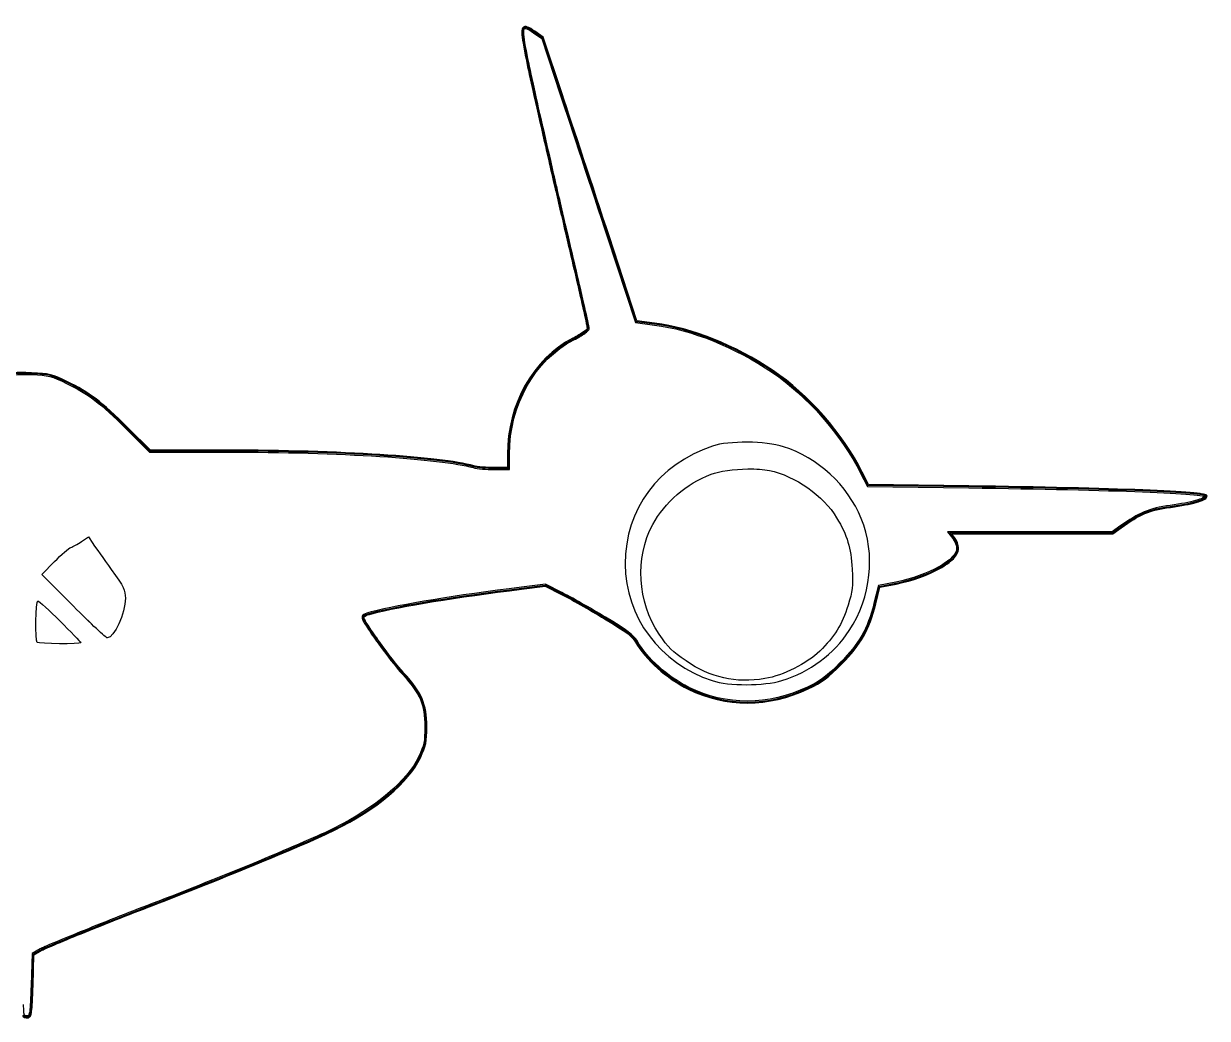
# Model space of a CAD drawing. Extents: x 157 to 442, y 362 to 482.
# Drawn here: x 299.5 to 441.7, y 362.3 to 481.7 of the extents above; entities that cross this region are included whole.
import ezdxf

# ---------------------------------------------------------------- set-up
doc = ezdxf.new("R2010")
doc.units = 0
for name, color, linetype in [('Cu', 7, 'CONTINUOUS'), ('Edge.Cuts', 7, 'CONTINUOUS'), ('Mask', 7, 'CONTINUOUS')]:
    doc.layers.add(name, color=color, linetype=linetype)

msp = doc.modelspace()

# ---------------------------------------------------------------- linework, layer by layer
at = {"layer": 'Cu', "color": 7}
for points in [[(360.737546, 480.602758), (361.701282, 479.926937), (363.935645, 473.201433)], [(364.047348, 473.238418), (361.798818, 480.001603), (360.805653, 480.69887)], [(364.158009, 473.274001), (361.897782, 480.075356), (360.871974, 480.794289)], [(369.568105, 456.160959), (372.976545, 445.814952), (375.240215, 445.528769)], [(375.254868, 445.643698), (373.063465, 445.922015), (369.679675, 456.197893)], [(375.269486, 445.759942), (373.150634, 446.028895), (369.790468, 456.235248)], [(367.16983, 445.127249), (367.16983, 445.125484)], [(311.874586, 432.991536), (314.61582, 430.274444), (323.868774, 430.272678)], [(323.868153, 430.390341), (314.664536, 430.391841), (311.957508, 433.073968)], [(323.868686, 430.505617), (314.712274, 430.509148), (312.040006, 433.157283)], [(357.711903, 430.019668), (357.711903, 428.288226), (356.018545, 428.291226)], [(357.594475, 430.019393), (357.594475, 428.40569), (356.018693, 428.407456)], [(356.018782, 428.174517), (357.829038, 428.170986), (357.829038, 430.019164)], [(400.002694, 427.757295), (400.819891, 426.136698), (412.989933, 425.978083)], [(412.992175, 426.095353), (400.891098, 426.253558), (400.107408, 427.810686)], [(412.993341, 426.210987), (400.964665, 426.369601), (400.211262, 427.86262)], [(431.156209, 421.362835), (430.239019, 420.69908), (420.486044, 420.69908), (410.453815, 420.69908), (411.086542, 419.893949)], [(411.178698, 419.966451), (410.693838, 420.581683), (420.484848, 420.581683), (430.275865, 420.581683), (431.223618, 421.268698)], [(411.269422, 420.038891), (410.934954, 420.464728), (420.486176, 420.464728), (430.314958, 420.464728), (431.292491, 421.173316)], [(306.430668, 419.534301), (307.267091, 420.101188)], [(307.267091, 420.101188), (307.791506, 419.310178)], [(305.455083, 411.764766), (301.665528, 415.560178), (303.183108, 417.121701)], [(364.123531, 413.427063), (362.159842, 414.406317), (359.268617, 414.051167)], [(359.283678, 413.935663), (362.138658, 414.287226), (364.070785, 413.321893)], [(359.298055, 413.820223), (362.118592, 414.166758), (364.018488, 413.21681)], [(404.235182, 414.664916), (402.145636, 414.245972), (401.607738, 412.101257)], [(401.72167, 412.072408), (402.24169, 414.145161), (404.258778, 414.550918)], [(401.833721, 412.044489), (402.33714, 414.046109), (404.281869, 414.437468)], [(301.485503, 370.632789), (300.494173, 370.074201), (300.37521, 366.281295)], [(300.492176, 366.276973), (300.609363, 370.003536), (301.542468, 370.530876)], [(300.60972, 366.27448), (300.723511, 369.934626), (301.60105, 370.42943)]]:
    msp.add_lwpolyline(points, dxfattribs=at)
msp.add_lwpolyline([(301.198248, 412.407846)], close=True, dxfattribs=at)
for points in [[(360.805653, 480.69887), (359.379003, 481.699408), (359.178873, 481.39058), (359.658678, 478.924948)], [(359.418607, 481.175329), (359.304843, 480.999299), (359.291435, 480.74438), (359.318614, 480.375372)], [(359.668591, 481.342559), (359.566903, 481.325081), (359.47548, 481.26338), (359.418607, 481.175329)], [(359.551367, 480.390625), (359.525503, 480.741591), (359.560812, 480.963337), (359.615187, 481.047486)], [(359.615187, 481.047486), (359.642374, 481.089591), (359.664177, 481.103715), (359.708287, 481.111306)], [(359.994435, 481.30116), (359.877449, 481.341588), (359.770279, 481.360036), (359.668591, 481.342559)], [(359.708287, 481.111306), (359.752422, 481.11925), (359.823807, 481.113071), (359.918619, 481.080323)], [(359.918619, 481.080323), (360.108243, 481.014737), (360.384232, 480.850544), (360.737546, 480.602758)], [(360.871974, 480.794289), (360.51196, 481.046771), (360.228407, 481.220197), (359.994435, 481.30116)], [(359.318614, 480.375372), (359.345801, 480.006363), (359.424133, 479.521384), (359.544464, 478.903035)], [(359.773766, 478.947594), (359.654194, 479.562077), (359.577213, 480.03965), (359.551367, 480.390625)], [(359.544464, 478.903035), (360.059985, 476.253894), (360.476387, 474.320853), (361.447802, 470.069025)], [(359.658678, 478.924948), (360.173988, 476.276923), (360.590193, 474.346273), (361.56151, 470.094868)], [(361.675392, 470.120478), (360.704171, 474.371459), (360.288855, 476.300695), (359.773766, 478.947594)], [(363.935645, 473.201433), (365.171795, 469.481819), (367.706669, 461.812785), (369.568105, 456.160959)], [(369.679675, 456.197893), (367.818205, 461.849825), (365.28358, 469.518568), (364.047348, 473.238418)], [(369.790468, 456.235248), (367.928962, 461.887286), (365.394318, 469.553901), (364.158009, 473.274001)], [(361.447802, 470.069025), (361.902716, 468.078025), (362.442892, 465.713214), (362.647743, 464.814128)], [(361.56151, 470.094868), (362.016423, 468.10385), (362.556348, 465.73817), (362.761218, 464.839003)], [(362.875323, 464.86559), (362.670437, 465.764835), (362.130306, 468.129443), (361.675392, 470.120478)], [(362.647743, 464.814128), (362.852691, 463.914521), (363.157579, 462.600782), (363.325294, 461.893597)], [(362.761218, 464.839003), (362.966073, 463.939858), (363.27043, 462.626068), (363.437973, 461.919575)], [(363.552875, 461.946781), (363.385495, 462.652579), (363.080077, 463.966849), (362.875323, 464.86559)], [(363.325294, 461.893597), (363.49271, 461.187684), (363.785982, 459.926554), (363.976983, 459.092021)], [(363.437973, 461.919575), (363.60553, 461.213083), (363.900198, 459.952273), (364.091298, 459.117328)], [(364.204564, 459.143474), (364.013368, 459.978837), (363.720573, 461.239711), (363.552875, 461.946781)], [(363.976983, 459.092021), (364.168443, 458.255537), (364.965673, 454.849718), (365.7493, 451.521736)], [(364.091298, 459.117328), (364.282405, 458.28239), (365.07868, 454.876363), (365.862295, 451.548478)], [(365.976881, 451.574919), (365.193298, 454.902698), (364.395317, 458.310088), (364.204564, 459.143474)], [(365.7493, 451.521736), (366.141003, 449.858222), (366.496524, 448.304323), (366.754417, 447.140935)], [(365.862295, 451.548478), (366.645903, 448.220593), (367.28668, 445.331173), (367.286118, 445.126603)], [(366.982007, 447.190667), (366.723787, 448.355485), (366.368787, 449.91054), (365.976881, 451.574919)], [(366.754417, 447.140935), (366.883373, 446.559237), (366.987559, 446.074443), (367.059579, 445.723768)], [(367.288881, 445.771779), (367.216411, 446.124546), (367.111112, 446.608254), (366.982007, 447.190667)], [(367.286118, 445.126603), (367.286118, 444.899285), (366.593095, 444.399163), (365.504868, 443.840473)], [(367.076731, 444.98756), (367.003112, 444.908911), (366.886259, 444.810268), (366.735368, 444.701376)], [(367.059579, 445.723768), (367.095594, 445.548426), (367.123664, 445.40661), (367.14229, 445.303103)], [(367.16983, 445.125484), (367.16983, 445.128132), (367.15041, 445.066254), (367.076731, 444.98756)], [(367.14229, 445.303103), (367.161003, 445.199588), (367.16983, 445.121971), (367.16983, 445.127249)], [(367.24577, 444.828725), (367.336151, 444.925241), (367.402663, 445.009054), (367.402663, 445.125255)], [(367.373357, 445.344211), (367.354026, 445.450913), (367.325073, 445.595396), (367.288881, 445.771779)], [(367.402663, 445.125255), (367.402813, 445.18166), (367.3926, 445.237518), (367.373357, 445.344211)], [(375.240215, 445.528769), (379.701131, 444.963374), (384.83507, 442.903452), (389.408434, 439.837688)], [(389.472648, 439.93373), (384.885828, 443.00852), (379.739755, 445.075265), (375.254868, 445.643698)], [(389.537689, 440.03094), (384.93742, 443.114746), (379.778342, 445.188474), (375.269486, 445.759942)], [(365.450952, 443.944513), (360.67686, 441.493497), (357.594475, 436.018504), (357.594475, 430.019393)], [(365.504868, 443.840473), (360.77551, 441.412423), (357.711903, 435.978763), (357.711903, 430.019668)], [(357.829038, 430.019164), (357.829038, 435.93823), (360.873307, 441.330592), (365.557937, 443.735681)], [(366.735368, 444.701376), (366.433596, 444.483585), (365.991437, 444.222002), (365.450952, 443.944513)], [(365.557937, 443.735681), (366.105677, 444.016887), (366.554651, 444.284445), (366.871659, 444.513226)], [(366.871659, 444.513226), (367.030159, 444.627608), (367.155398, 444.73221), (367.24577, 444.828725)], [(300.435447, 439.803483), (298.476966, 439.890784), (297.908588, 439.823433), (296.652895, 439.363849)], [(300.430653, 439.686275), (298.475553, 439.773395), (297.942641, 439.712675), (296.693838, 439.25561)], [(296.734007, 439.144654), (297.97593, 439.599224), (298.473479, 439.657465), (300.425198, 439.5705)], [(300.425198, 439.5705), (302.515274, 439.477401), (302.826324, 439.399219), (304.645663, 438.515378)], [(304.696278, 438.619865), (302.874371, 439.504955), (302.523401, 439.593058), (300.430653, 439.686275)], [(304.74729, 438.725948), (302.922804, 439.612288), (302.530872, 439.710145), (300.435447, 439.803483)], [(389.408434, 439.837688), (393.551679, 437.060236), (397.700494, 432.328867), (400.002694, 427.757295)], [(400.107408, 427.810686), (397.794438, 432.403641), (393.63679, 437.142253), (389.472648, 439.93373)], [(400.211262, 427.86262), (397.887523, 432.476951), (393.722775, 437.225436), (389.537689, 440.03094)], [(304.645663, 438.515378), (307.276444, 437.237344), (308.645344, 436.191313), (311.874586, 432.991536)], [(311.957508, 433.073968), (308.725541, 436.276445), (307.335363, 437.3378), (304.696278, 438.619865)], [(312.040006, 433.157283), (308.805309, 436.362462), (307.394674, 437.439855), (304.74729, 438.725948)], [(353.5078, 428.518273), (349.521723, 429.621838), (337.401296, 430.387821), (323.868153, 430.390341)], [(342.27633, 429.983237), (337.053175, 430.313001), (330.637451, 430.504355), (323.868686, 430.505617)], [(323.868774, 430.272678), (330.633152, 430.271796), (337.044066, 430.079665), (342.2609, 429.750298)], [(342.2609, 429.750298), (347.477735, 429.420923), (351.507145, 428.951056), (353.477543, 428.40554)], [(353.539518, 428.631585), (351.523837, 429.189635), (347.499476, 429.653465), (342.27633, 429.983237)], [(353.477543, 428.40554), (353.959724, 428.272048), (355.079003, 428.175232), (356.018782, 428.174517)], [(356.018545, 428.291226), (355.087255, 428.291931), (353.95738, 428.393811), (353.5078, 428.518273)], [(356.018693, 428.407456), (355.095898, 428.408153), (353.956502, 428.516144), (353.539518, 428.631585)], [(412.989933, 425.978083), (421.773664, 425.86334), (428.937716, 425.69513), (433.885368, 425.497076)], [(441.49657, 424.954243), (441.65242, 425.421793), (430.56097, 425.865861), (412.992175, 426.095353)], [(433.895669, 425.72998), (428.944301, 425.928184), (421.778395, 426.096234), (412.993341, 426.210987)], [(433.885368, 425.497076), (436.359202, 425.398045), (438.278879, 425.290513), (439.567824, 425.179847)], [(439.58847, 425.412751), (438.292561, 425.524017), (436.371357, 425.630878), (433.895669, 425.72998)], [(439.567824, 425.179847), (440.2123, 425.124501), (440.700325, 425.068714), (441.016027, 425.012618)], [(441.057355, 425.24207), (440.727698, 425.300682), (440.236425, 425.357122), (439.58847, 425.412751)], [(441.436648, 425.1507), (441.346214, 425.184773), (441.222193, 425.212755), (441.057355, 425.24207)], [(441.553881, 425.08688), (441.518219, 425.11751), (441.481851, 425.133664), (441.436648, 425.1507)], [(441.602165, 425.021383), (441.589542, 425.051572), (441.571712, 425.071609), (441.553881, 425.08688)], [(437.193815, 423.873046), (434.648631, 423.518337), (433.435529, 423.013955), (431.156209, 421.362835)], [(431.223618, 421.268698), (433.496328, 422.915001), (434.673498, 423.404106), (437.20897, 423.757461)], [(440.250548, 424.454055), (439.530644, 424.25315), (438.495779, 424.054496), (437.193815, 423.873046)], [(437.20897, 423.757461), (439.819135, 424.121241), (441.36256, 424.552213), (441.49657, 424.954243)], [(437.224939, 423.642146), (438.533136, 423.82447), (439.575389, 424.022568), (440.312709, 424.228328)], [(441.084993, 424.752315), (440.891988, 424.655375), (440.6105, 424.554499), (440.250548, 424.454055)], [(440.312709, 424.228328), (440.681364, 424.3312), (440.973074, 424.435615), (441.188518, 424.543827)], [(441.016027, 425.012618), (441.158497, 424.987284), (441.254739, 424.962656), (441.32118, 424.940235)], [(441.32118, 424.940235), (441.282782, 424.890009), (441.237146, 424.828731), (441.084993, 424.752315)], [(441.188518, 424.543827), (441.403961, 424.65203), (441.554684, 424.757893), (441.607461, 424.916217)], [(441.607461, 424.916217), (441.61823, 424.948524), (441.614523, 424.991159), (441.602165, 425.021383)], [(431.292491, 421.173316), (433.558597, 422.81486), (434.699175, 423.290147), (437.224939, 423.642146)], [(305.147463, 418.825311), (305.393793, 418.903551), (305.970971, 419.222346), (306.430668, 419.534301)], [(411.086542, 419.893949), (411.332528, 419.581231), (411.545137, 419.009843), (411.545137, 418.699182)], [(411.662095, 418.700826), (411.662095, 419.058853), (411.444925, 419.627998), (411.178698, 419.966451)], [(411.779745, 418.699305), (411.779745, 419.104699), (411.555889, 419.67471), (411.269422, 420.038891)], [(303.183108, 417.121701), (304.017146, 417.980338), (304.901103, 418.747108), (305.147463, 418.825311)], [(307.791506, 419.310178), (308.080106, 418.874743), (309.078011, 417.465298), (310.009278, 416.178343)], [(404.258778, 414.550918), (408.235263, 415.350711), (411.662095, 417.272218), (411.662095, 418.700826)], [(411.545137, 418.699182), (411.545137, 418.388723), (411.353218, 418.023898), (410.981376, 417.642346)], [(411.148738, 417.480413), (411.543787, 417.885772), (411.779745, 418.295465), (411.779745, 418.699305)], [(410.981376, 417.642346), (410.609534, 417.260794), (410.065377, 416.867943), (409.395249, 416.492403)], [(409.509172, 416.287366), (410.192938, 416.670543), (410.753698, 417.075045), (411.148738, 417.480413)], [(310.009278, 416.178343), (311.548751, 414.050968), (311.702643, 413.736313), (311.702643, 412.721308)], [(409.395249, 416.492403), (408.055002, 415.741339), (406.212068, 415.062525), (404.235182, 414.664916)], [(404.281869, 414.437468), (406.281466, 414.839649), (408.141649, 415.521014), (409.509172, 416.287366)], [(359.268617, 414.051167), (351.374244, 413.080528), (344.890745, 412.019244), (341.231641, 411.097878)], [(341.261703, 410.985471), (344.909696, 411.904033), (351.391855, 412.965343), (359.283678, 413.935663)], [(341.290394, 410.872107), (344.927263, 411.787876), (351.408776, 412.85022), (359.298055, 413.820223)], [(301.114751, 407.424448), (300.853676, 407.685523), (300.932636, 412.407846), (301.198248, 412.407846)], [(301.198248, 412.407831), (301.432668, 412.407831), (306.331061, 407.615646), (306.331061, 407.386348)], [(311.702643, 412.721308), (311.702643, 410.932281), (310.346133, 407.969353), (309.527343, 407.969353)], [(364.018488, 413.21681), (365.073116, 412.690264), (367.430592, 411.359726), (369.244079, 410.266964)], [(364.070785, 413.321893), (365.133468, 412.791336), (367.488768, 411.461526), (369.304675, 410.367306)], [(369.364631, 410.466872), (367.546298, 411.562547), (365.19426, 412.892475), (364.123531, 413.427063)], [(309.527343, 407.969353), (309.371748, 407.969353), (307.539228, 409.677418), (305.455083, 411.764766)], [(340.259756, 410.332146), (340.183751, 410.614881), (340.433058, 410.776806), (341.261703, 410.985471)], [(341.231641, 411.097878), (340.813032, 410.992465), (340.538183, 410.902022), (340.357553, 410.784101)], [(340.485264, 410.589357), (340.617318, 410.675598), (340.88033, 410.768848), (341.290394, 410.872107)], [(401.607738, 412.101257), (400.833052, 409.016347), (399.869829, 407.321938), (397.566569, 404.998191)], [(397.649403, 404.916643), (399.961293, 407.249106), (400.943823, 408.974908), (401.72167, 412.072408)], [(397.73221, 404.834528), (400.052744, 407.175699), (401.052715, 408.934414), (401.833721, 412.044489)], [(340.161009, 410.570317), (340.123493, 410.484959), (340.123317, 410.3902), (340.147238, 410.301364)], [(340.147238, 410.301364), (340.176544, 410.192146), (340.245793, 410.052801), (340.352398, 409.86518)], [(340.357553, 410.784101), (340.267234, 410.725136), (340.198533, 410.655693), (340.161009, 410.570317)], [(345.070301, 403.677366), (343.529816, 405.386181), (340.439913, 409.661503), (340.259756, 410.332146)], [(340.352398, 409.86518), (340.458994, 409.67756), (340.602665, 409.448029), (340.773063, 409.185907)], [(340.371394, 410.361785), (340.357271, 410.414306), (340.361155, 410.446172), (340.374925, 410.477297)], [(340.555872, 409.980772), (340.45293, 410.161948), (340.387098, 410.30335), (340.371394, 410.361785)], [(340.374925, 410.477297), (340.388607, 410.508457), (340.419237, 410.546237), (340.485264, 410.589357)], [(340.967913, 409.313565), (340.799139, 409.573179), (340.658805, 409.799604), (340.555872, 409.980772)], [(369.244079, 410.266964), (371.828932, 408.709402), (372.62994, 408.098557), (372.9887, 407.460215)], [(369.304675, 410.367306), (371.89186, 408.808341), (372.710785, 408.192658), (373.089828, 407.518183)], [(373.192007, 407.573926), (372.792632, 408.284526), (371.954136, 408.906503), (369.364631, 410.466872)], [(340.773063, 409.185907), (341.113869, 408.661674), (341.566188, 408.009827), (342.060922, 407.325663)], [(342.248878, 407.461945), (341.755813, 408.143796), (341.305462, 408.794336), (340.967913, 409.313565)], [(306.331061, 407.386348), (306.331061, 407.209183), (301.293191, 407.246136), (301.114751, 407.424448)], [(342.060922, 407.325663), (343.050397, 405.957328), (344.20825, 404.46152), (344.984904, 403.600002)], [(345.157351, 403.755245), (344.393523, 404.602533), (343.235017, 406.098226), (342.248878, 407.461945)], [(372.9887, 407.460215), (374.157393, 405.380794), (376.711563, 403.099028), (379.281472, 401.824313)], [(373.089828, 407.518183), (374.240628, 405.470593), (376.7854, 403.191988), (379.332993, 401.928343)], [(379.384785, 402.032845), (376.859506, 403.285413), (374.324914, 405.558166), (373.192007, 407.573926)], [(347.902028, 397.343519), (347.901833, 399.997886), (347.320144, 401.356114), (345.157351, 403.755245)], [(397.566569, 404.998191), (395.946343, 403.363559), (395.245532, 402.842406), (393.628855, 402.069036)], [(393.678213, 401.963518), (395.301648, 402.740121), (396.02596, 403.278771), (397.649403, 404.916643)], [(393.728981, 401.858827), (395.359172, 402.638659), (396.105567, 403.193417), (397.73221, 404.834528)], [(344.984904, 403.600002), (347.13285, 401.217343), (347.669054, 399.964784), (347.669248, 397.34344)], [(347.786118, 397.343376), (347.785923, 399.981238), (347.225673, 401.286471), (345.070301, 403.677366)], [(379.281472, 401.824313), (383.802756, 399.581678), (388.997355, 399.595343), (393.728981, 401.858827)], [(379.332993, 401.928343), (383.822238, 399.701601), (388.97641, 399.714291), (393.678213, 401.963518)], [(393.628855, 402.069036), (388.956874, 399.834116), (383.841984, 399.821988), (379.384785, 402.032845)], [(347.669248, 397.34344), (347.66938, 395.459415), (347.600661, 395.123605), (346.921008, 393.688457)], [(347.027328, 393.638788), (347.708943, 395.078001), (347.786253, 395.456158), (347.786118, 397.343376)], [(347.133106, 393.588543), (347.816643, 395.031812), (347.90216, 395.453095), (347.902028, 397.343519)], [(346.921008, 393.688457), (345.554218, 390.802511), (341.742828, 387.577074), (336.70604, 385.088913)], [(336.757316, 384.984493), (341.808933, 387.479983), (345.639191, 390.707728), (347.027328, 393.638788)], [(336.80952, 384.880381), (341.875967, 387.383195), (345.723575, 390.612366), (347.133106, 393.588543)], [(336.70604, 385.088913), (333.625712, 383.567242), (323.075516, 379.201174), (314.929615, 376.077328)], [(314.972156, 375.968376), (323.120553, 379.093183), (333.661683, 383.455258), (336.757316, 384.984493)], [(315.014126, 375.858451), (323.165023, 378.984212), (333.698589, 383.343589), (336.80952, 384.880381)], [(301.542468, 370.530876), (302.342223, 370.981708), (309.028158, 373.688916), (314.972156, 375.968376)], [(314.929615, 376.077328), (311.956855, 374.937306), (308.800348, 373.690608), (306.285247, 372.672339)], [(306.373209, 372.455183), (308.886748, 373.472817), (312.042892, 374.719011), (315.014126, 375.858451)], [(306.285247, 372.672339), (305.027692, 372.163199), (303.930534, 371.710051), (303.097484, 371.356886)], [(303.097484, 371.356886), (302.264434, 371.003722), (301.702526, 370.755124), (301.485503, 370.632789)], [(301.60105, 370.42943), (301.783903, 370.532504), (302.357745, 370.790821), (303.188889, 371.143182)], [(303.188889, 371.143182), (304.020041, 371.495552), (305.11644, 371.94637), (306.373209, 372.455183)], [(299.966298, 362.471308), (300.330138, 362.541058), (300.388406, 362.964801), (300.492176, 366.276973)], [(300.37521, 366.281295), (300.323307, 364.625743), (300.282773, 363.690536), (300.211432, 363.174565)], [(300.442491, 363.143564), (300.517256, 363.684587), (300.557861, 364.617798), (300.60972, 366.272715)], [(300.60972, 366.272715), (300.609747, 366.273597), (300.609694, 366.273527), (300.60972, 366.27448)], [(299.509765, 363.107329), (299.493258, 363.319727), (299.477281, 363.609742), (299.46148, 363.953831)], [(299.333928, 362.662557), (299.423965, 362.417878), (299.71338, 362.3049), (299.987338, 362.357403)], [(299.443346, 362.702751), (299.505896, 362.532681), (299.741118, 362.428153), (299.966298, 362.471308)], [(299.533863, 362.850442), (299.525918, 362.914438), (299.517974, 363.00113), (299.509765, 363.107329)], [(299.552841, 362.743554), (299.554606, 362.739141), (299.541719, 362.786454), (299.533863, 362.850442)], [(299.9442, 362.58667), (299.767808, 362.552862), (299.587973, 362.648107), (299.552841, 362.743554)], [(300.085575, 362.688385), (300.041439, 362.611677), (300.014252, 362.600096), (299.9442, 362.58667)], [(299.987338, 362.357403), (300.099195, 362.378853), (300.216622, 362.445321), (300.289049, 362.571187)], [(300.211432, 363.174565), (300.17577, 362.916583), (300.129693, 362.765075), (300.085575, 362.688385)], [(300.289049, 362.571187), (300.36152, 362.697044), (300.405064, 362.872907), (300.442491, 363.143564)]]:
    msp.add_open_spline(points, degree=3, dxfattribs=at)
at = {"layer": 'Edge.Cuts', "color": 7}
for points in [[(360.737546, 480.602758), (361.701282, 479.926937), (363.935645, 473.201433)], [(364.046885, 473.237783), (361.799192, 480.001137), (360.805153, 480.698285)], [(364.158009, 473.274001), (361.897782, 480.075356), (360.871974, 480.794289)], [(369.568105, 456.160959), (372.976545, 445.814952), (375.240215, 445.528769)], [(375.25531, 445.644165), (373.063528, 445.921955), (369.679053, 456.198183)], [(375.269486, 445.759942), (373.150634, 446.028895), (369.790468, 456.235248)], [(367.16983, 445.127249), (367.16983, 445.125484)], [(311.874586, 432.991536), (314.61582, 430.274444), (323.868774, 430.272678)], [(323.868553, 430.389558), (314.664669, 430.391324), (311.957472, 433.073822)], [(323.868686, 430.505617), (314.712274, 430.509148), (312.040006, 433.157283)], [(357.594475, 430.019393), (357.594475, 428.40569), (356.018693, 428.407456)], [(356.018782, 428.174517), (357.829038, 428.170986), (357.829038, 430.019164)], [(357.712052, 430.019949), (357.712052, 428.288863), (356.018808, 428.290629)], [(400.002694, 427.757295), (400.819891, 426.136698), (412.989933, 425.978083)], [(412.991531, 426.094796), (400.891594, 426.252863), (400.107146, 427.810566)], [(412.993341, 426.210987), (400.964665, 426.369601), (400.211262, 427.86262)], [(431.156209, 421.362835), (430.239019, 420.69908), (420.486044, 420.69908), (410.453815, 420.69908), (411.086542, 419.893949)], [(411.178221, 419.966402), (410.694168, 420.581697), (420.485223, 420.581697), (430.276251, 420.581697), (431.22386, 421.268137)], [(411.269422, 420.038891), (410.934954, 420.464728), (420.486176, 420.464728), (430.314958, 420.464728), (431.292491, 421.173316)], [(364.123531, 413.427063), (362.159842, 414.406317), (359.268617, 414.051167)], [(359.283173, 413.935417), (362.138798, 414.286524), (364.070965, 413.321853)], [(359.298055, 413.820223), (362.118592, 414.166758), (364.018488, 413.21681)], [(404.235182, 414.664916), (402.145636, 414.245972), (401.607738, 412.101257)], [(401.721078, 412.072136), (402.24171, 414.145387), (404.258485, 414.551029)], [(401.833721, 412.044489), (402.33714, 414.046109), (404.281869, 414.437468)], [(301.485503, 370.632789), (300.494173, 370.074201), (300.37521, 366.281295)], [(300.492108, 366.277111), (300.608891, 370.004228), (301.543091, 370.530836)], [(300.60972, 366.27448), (300.723511, 369.934626), (301.60105, 370.42943)], [(300.492196, 366.277508), (300.492108, 366.277111)]]:
    msp.add_lwpolyline(points, dxfattribs=at)
for points in [[(360.805153, 480.698285), (359.378505, 481.698821), (359.179357, 481.390667), (359.659164, 478.925006)], [(359.418607, 481.175329), (359.304843, 480.999299), (359.291435, 480.74438), (359.318614, 480.375372)], [(359.668591, 481.342559), (359.566903, 481.325081), (359.47548, 481.26338), (359.418607, 481.175329)], [(359.551367, 480.390625), (359.525503, 480.741591), (359.560812, 480.963337), (359.615187, 481.047486)], [(359.615187, 481.047486), (359.642374, 481.089591), (359.664177, 481.103715), (359.708287, 481.111306)], [(359.994435, 481.30116), (359.877449, 481.341588), (359.770279, 481.360036), (359.668591, 481.342559)], [(359.708287, 481.111306), (359.752422, 481.11925), (359.823807, 481.113071), (359.918619, 481.080323)], [(359.918619, 481.080323), (360.108243, 481.014737), (360.384232, 480.850544), (360.737546, 480.602758)], [(360.871974, 480.794289), (360.51196, 481.046771), (360.228407, 481.220197), (359.994435, 481.30116)], [(359.318614, 480.375372), (359.345801, 480.006363), (359.424133, 479.521384), (359.544464, 478.903035)], [(359.773766, 478.947594), (359.654194, 479.562077), (359.577213, 480.03965), (359.551367, 480.390625)], [(359.544464, 478.903035), (360.059985, 476.253894), (360.476387, 474.320853), (361.447802, 470.069025)], [(359.659164, 478.925006), (360.174473, 476.276986), (360.590583, 474.34586), (361.561901, 470.094456)], [(361.675392, 470.120478), (360.704171, 474.371459), (360.288855, 476.300695), (359.773766, 478.947594)], [(363.935645, 473.201433), (365.171795, 469.481819), (367.706669, 461.812785), (369.568105, 456.160959)], [(369.679053, 456.198183), (367.817582, 461.850115), (365.283114, 469.517931), (364.046885, 473.237783)], [(369.790468, 456.235248), (367.928962, 461.887286), (365.394318, 469.553901), (364.158009, 473.274001)], [(361.447802, 470.069025), (361.902716, 468.078025), (362.442892, 465.713214), (362.647743, 464.814128)], [(361.561901, 470.094456), (362.016816, 468.103438), (362.556594, 465.738733), (362.761462, 464.839568)], [(362.875323, 464.86559), (362.670437, 465.764835), (362.130306, 468.129443), (361.675392, 470.120478)], [(362.647743, 464.814128), (362.852691, 463.914521), (363.157579, 462.600782), (363.325294, 461.893597)], [(362.761462, 464.839568), (362.966313, 463.940394), (363.271025, 462.626672), (363.438573, 461.920176)], [(363.552875, 461.946781), (363.385495, 462.652579), (363.080077, 463.966849), (362.875323, 464.86559)], [(363.325294, 461.893597), (363.49271, 461.187684), (363.785982, 459.926554), (363.976983, 459.092021)], [(363.438573, 461.920176), (363.606129, 461.213689), (363.899578, 459.952515), (364.090676, 459.117566)], [(364.204564, 459.143474), (364.013368, 459.978837), (363.720573, 461.239711), (363.552875, 461.946781)], [(363.976983, 459.092021), (364.168443, 458.255537), (364.965673, 454.849718), (365.7493, 451.521736)], [(364.090676, 459.117566), (364.281783, 458.282627), (365.079269, 454.876676), (365.862878, 451.548791)], [(365.976881, 451.574919), (365.193298, 454.902698), (364.395317, 458.310088), (364.204564, 459.143474)], [(365.7493, 451.521736), (366.141003, 449.858222), (366.496524, 448.304323), (366.754417, 447.140935)], [(365.862878, 451.548791), (366.646488, 448.220907), (367.287187, 445.330715), (367.286631, 445.126146)], [(366.982007, 447.190667), (366.723787, 448.355485), (366.368787, 449.91054), (365.976881, 451.574919)], [(366.754417, 447.140935), (366.883373, 446.559237), (366.987559, 446.074443), (367.059579, 445.723768)], [(367.288881, 445.771779), (367.216411, 446.124546), (367.111112, 446.608254), (366.982007, 447.190667)], [(367.286631, 445.126146), (367.286631, 444.89883), (366.59319, 444.398703), (365.504965, 443.840009)], [(367.076731, 444.98756), (367.003112, 444.908911), (366.886259, 444.810268), (366.735368, 444.701376)], [(367.059579, 445.723768), (367.095594, 445.548426), (367.123664, 445.40661), (367.14229, 445.303103)], [(367.16983, 445.125484), (367.16983, 445.128132), (367.15041, 445.066254), (367.076731, 444.98756)], [(367.14229, 445.303103), (367.161003, 445.199588), (367.16983, 445.121971), (367.16983, 445.127249)], [(367.24577, 444.828725), (367.336151, 444.925241), (367.402663, 445.009054), (367.402663, 445.125255)], [(367.373357, 445.344211), (367.354026, 445.450913), (367.325073, 445.595396), (367.288881, 445.771779)], [(367.402663, 445.125255), (367.402813, 445.18166), (367.3926, 445.237518), (367.373357, 445.344211)], [(375.240215, 445.528769), (379.701131, 444.963374), (384.83507, 442.903452), (389.408434, 439.837688)], [(389.472969, 439.934328), (384.886152, 443.009112), (379.740191, 445.075734), (375.25531, 445.644165)], [(389.537689, 440.03094), (384.93742, 443.114746), (379.778342, 445.188474), (375.269486, 445.759942)], [(365.450952, 443.944513), (360.67686, 441.493497), (357.594475, 436.018504), (357.594475, 430.019393)], [(365.504965, 443.840009), (360.775608, 441.41196), (357.712052, 435.979038), (357.712052, 430.019949)], [(357.829038, 430.019164), (357.829038, 435.93823), (360.873307, 441.330592), (365.557937, 443.735681)], [(366.735368, 444.701376), (366.433596, 444.483585), (365.991437, 444.222002), (365.450952, 443.944513)], [(365.557937, 443.735681), (366.105677, 444.016887), (366.554651, 444.284445), (366.871659, 444.513226)], [(366.871659, 444.513226), (367.030159, 444.627608), (367.155398, 444.73221), (367.24577, 444.828725)], [(300.435447, 439.803483), (298.476966, 439.890784), (297.908588, 439.823433), (296.652895, 439.363849)], [(300.430556, 439.686374), (298.475456, 439.773498), (297.942554, 439.711884), (296.693747, 439.254799)], [(296.734007, 439.144654), (297.97593, 439.599224), (298.473479, 439.657465), (300.425198, 439.5705)], [(300.425198, 439.5705), (302.515274, 439.477401), (302.826324, 439.399219), (304.645663, 438.515378)], [(304.696022, 438.620403), (302.874114, 439.505489), (302.523307, 439.59316), (300.430556, 439.686374)], [(304.74729, 438.725948), (302.922804, 439.612288), (302.530872, 439.710145), (300.435447, 439.803483)], [(389.408434, 439.837688), (393.551679, 437.060236), (397.700494, 432.328867), (400.002694, 427.757295)], [(400.107146, 427.810566), (397.794177, 432.403518), (393.637134, 437.142849), (389.472969, 439.934328)], [(400.211262, 427.86262), (397.887523, 432.476951), (393.722775, 437.225436), (389.537689, 440.03094)], [(304.645663, 438.515378), (307.276444, 437.237344), (308.645344, 436.191313), (311.874586, 432.991536)], [(311.957472, 433.073822), (308.725503, 436.2763), (307.335109, 437.338335), (304.696022, 438.620403)], [(312.040006, 433.157283), (308.805309, 436.362462), (307.394674, 437.439855), (304.74729, 438.725948)], [(353.508138, 428.518236), (349.522059, 429.621802), (337.401696, 430.387034), (323.868553, 430.389558)], [(342.27633, 429.983237), (337.053175, 430.313001), (330.637451, 430.504355), (323.868686, 430.505617)], [(323.868774, 430.272678), (330.633152, 430.271796), (337.044066, 430.079665), (342.2609, 429.750298)], [(342.2609, 429.750298), (347.477735, 429.420923), (351.507145, 428.951056), (353.477543, 428.40554)], [(353.539518, 428.631585), (351.523837, 429.189635), (347.499476, 429.653465), (342.27633, 429.983237)], [(353.477543, 428.40554), (353.959724, 428.272048), (355.079003, 428.175232), (356.018782, 428.174517)], [(356.018808, 428.290629), (355.087521, 428.291335), (353.957721, 428.393774), (353.508138, 428.518236)], [(356.018693, 428.407456), (355.095898, 428.408153), (353.956502, 428.516144), (353.539518, 428.631585)], [(412.989933, 425.978083), (421.773664, 425.86334), (428.937716, 425.69513), (433.885368, 425.497076)], [(441.496054, 424.95375), (441.651906, 425.421304), (430.560326, 425.865299), (412.991531, 426.094796)], [(433.895669, 425.72998), (428.944301, 425.928184), (421.778395, 426.096234), (412.993341, 426.210987)], [(433.885368, 425.497076), (436.359202, 425.398045), (438.278879, 425.290513), (439.567824, 425.179847)], [(439.58847, 425.412751), (438.292561, 425.524017), (436.371357, 425.630878), (433.895669, 425.72998)], [(439.567824, 425.179847), (440.2123, 425.124501), (440.700325, 425.068714), (441.016027, 425.012618)], [(441.057355, 425.24207), (440.727698, 425.300682), (440.236425, 425.357122), (439.58847, 425.412751)], [(441.436648, 425.1507), (441.346214, 425.184773), (441.222193, 425.212755), (441.057355, 425.24207)], [(441.553881, 425.08688), (441.518219, 425.11751), (441.481851, 425.133664), (441.436648, 425.1507)], [(441.602165, 425.021383), (441.589542, 425.051572), (441.571712, 425.071609), (441.553881, 425.08688)], [(437.193815, 423.873046), (434.648631, 423.518337), (433.435529, 423.013955), (431.156209, 421.362835)], [(431.22386, 421.268137), (433.496569, 422.914465), (434.674062, 423.404176), (437.209536, 423.757534)], [(440.250548, 424.454055), (439.530644, 424.25315), (438.495779, 424.054496), (437.193815, 423.873046)], [(437.209536, 423.757534), (439.819697, 424.121308), (441.362041, 424.551719), (441.496054, 424.95375)], [(437.224939, 423.642146), (438.533136, 423.82447), (439.575389, 424.022568), (440.312709, 424.228328)], [(441.084993, 424.752315), (440.891988, 424.655375), (440.6105, 424.554499), (440.250548, 424.454055)], [(440.312709, 424.228328), (440.681364, 424.3312), (440.973074, 424.435615), (441.188518, 424.543827)], [(441.016027, 425.012618), (441.158497, 424.987284), (441.254739, 424.962656), (441.32118, 424.940235)], [(441.32118, 424.940235), (441.282782, 424.890009), (441.237146, 424.828731), (441.084993, 424.752315)], [(441.188518, 424.543827), (441.403961, 424.65203), (441.554684, 424.757893), (441.607461, 424.916217)], [(441.607461, 424.916217), (441.61823, 424.948524), (441.614523, 424.991159), (441.602165, 425.021383)], [(431.292491, 421.173316), (433.558597, 422.81486), (434.699175, 423.290147), (437.224939, 423.642146)], [(411.086542, 419.893949), (411.332528, 419.581231), (411.545137, 419.009843), (411.545137, 418.699182)], [(411.662282, 418.700073), (411.662282, 419.058101), (411.444447, 419.627953), (411.178221, 419.966402)], [(411.779745, 418.699305), (411.779745, 419.104699), (411.555889, 419.67471), (411.269422, 420.038891)], [(404.258485, 414.551029), (408.234969, 415.350818), (411.662282, 417.271466), (411.662282, 418.700073)], [(411.545137, 418.699182), (411.545137, 418.388723), (411.353218, 418.023898), (410.981376, 417.642346)], [(411.148738, 417.480413), (411.543787, 417.885772), (411.779745, 418.295465), (411.779745, 418.699305)], [(410.981376, 417.642346), (410.609534, 417.260794), (410.065377, 416.867943), (409.395249, 416.492403)], [(409.509172, 416.287366), (410.192938, 416.670543), (410.753698, 417.075045), (411.148738, 417.480413)], [(409.395249, 416.492403), (408.055002, 415.741339), (406.212068, 415.062525), (404.235182, 414.664916)], [(404.281869, 414.437468), (406.281466, 414.839649), (408.141649, 415.521014), (409.509172, 416.287366)], [(359.268617, 414.051167), (351.374244, 413.080528), (344.890745, 412.019244), (341.231641, 411.097878)], [(341.261017, 410.985456), (344.909009, 411.904024), (351.391351, 412.965096), (359.283173, 413.935417)], [(341.290394, 410.872107), (344.927263, 411.787876), (351.408776, 412.85022), (359.298055, 413.820223)], [(364.018488, 413.21681), (365.073116, 412.690264), (367.430592, 411.359726), (369.244079, 410.266964)], [(364.070965, 413.321853), (365.133644, 412.79129), (367.48886, 411.461917), (369.304765, 410.367699)], [(369.364631, 410.466872), (367.546298, 411.562547), (365.19426, 412.892475), (364.123531, 413.427063)], [(340.259316, 410.331508), (340.183315, 410.614241), (340.432345, 410.776792), (341.261017, 410.985456)], [(341.231641, 411.097878), (340.813032, 410.992465), (340.538183, 410.902022), (340.357553, 410.784101)], [(340.485264, 410.589357), (340.617318, 410.675598), (340.88033, 410.768848), (341.290394, 410.872107)], [(401.607738, 412.101257), (400.833052, 409.016347), (399.869829, 407.321938), (397.566569, 404.998191)], [(397.649235, 404.916222), (399.961128, 407.248682), (400.943233, 408.974639), (401.721078, 412.072136)], [(397.73221, 404.834528), (400.052744, 407.175699), (401.052715, 408.934414), (401.833721, 412.044489)], [(340.161009, 410.570317), (340.123493, 410.484959), (340.123317, 410.3902), (340.147238, 410.301364)], [(340.147238, 410.301364), (340.176544, 410.192146), (340.245793, 410.052801), (340.352398, 409.86518)], [(340.357553, 410.784101), (340.267234, 410.725136), (340.198533, 410.655693), (340.161009, 410.570317)], [(345.070854, 403.677681), (343.530372, 405.386496), (340.439478, 409.660859), (340.259316, 410.331508)], [(340.352398, 409.86518), (340.458994, 409.67756), (340.602665, 409.448029), (340.773063, 409.185907)], [(340.371394, 410.361785), (340.357271, 410.414306), (340.361155, 410.446172), (340.374925, 410.477297)], [(340.555872, 409.980772), (340.45293, 410.161948), (340.387098, 410.30335), (340.371394, 410.361785)], [(340.374925, 410.477297), (340.388607, 410.508457), (340.419237, 410.546237), (340.485264, 410.589357)], [(340.967913, 409.313565), (340.799139, 409.573179), (340.658805, 409.799604), (340.555872, 409.980772)], [(369.244079, 410.266964), (371.828932, 408.709402), (372.62994, 408.098557), (372.9887, 407.460215)], [(369.304765, 410.367699), (371.891949, 408.808734), (372.711105, 408.191948), (373.090177, 407.517476)], [(373.192007, 407.573926), (372.792632, 408.284526), (371.954136, 408.906503), (369.364631, 410.466872)], [(340.773063, 409.185907), (341.113869, 408.661674), (341.566188, 408.009827), (342.060922, 407.325663)], [(342.248878, 407.461945), (341.755813, 408.143796), (341.305462, 408.794336), (340.967913, 409.313565)], [(342.060922, 407.325663), (343.050397, 405.957328), (344.20825, 404.46152), (344.984904, 403.600002)], [(345.157351, 403.755245), (344.393523, 404.602533), (343.235017, 406.098226), (342.248878, 407.461945)], [(372.9887, 407.460215), (374.157393, 405.380794), (376.711563, 403.099028), (379.281472, 401.824313)], [(373.090177, 407.517476), (374.240977, 405.469886), (376.78481, 403.192348), (379.332404, 401.928703)], [(379.384785, 402.032845), (376.859506, 403.285413), (374.324914, 405.558166), (373.192007, 407.573926)], [(347.902028, 397.343519), (347.901833, 399.997886), (347.320144, 401.356114), (345.157351, 403.755245)], [(397.566569, 404.998191), (395.946343, 403.363559), (395.245532, 402.842406), (393.628855, 402.069036)], [(393.678869, 401.963746), (395.302308, 402.740347), (396.025796, 403.278351), (397.649235, 404.916222)], [(393.728981, 401.858827), (395.359172, 402.638659), (396.105567, 403.193417), (397.73221, 404.834528)], [(344.984904, 403.600002), (347.13285, 401.217343), (347.669054, 399.964784), (347.669248, 397.34344)], [(347.785995, 397.343493), (347.785801, 399.981353), (347.226224, 401.286786), (345.070854, 403.677681)], [(379.281472, 401.824313), (383.802756, 399.581678), (388.997355, 399.595343), (393.728981, 401.858827)], [(379.332404, 401.928703), (383.821646, 399.701966), (388.97707, 399.714562), (393.678869, 401.963746)], [(393.628855, 402.069036), (388.956874, 399.834116), (383.841984, 399.821988), (379.384785, 402.032845)], [(347.669248, 397.34344), (347.66938, 395.459415), (347.600661, 395.123605), (346.921008, 393.688457)], [(347.026978, 393.638575), (347.70859, 395.077784), (347.786128, 395.456273), (347.785995, 397.343493)], [(347.133106, 393.588543), (347.816643, 395.031812), (347.90216, 395.453095), (347.902028, 397.343519)], [(346.921008, 393.688457), (345.554218, 390.802511), (341.742828, 387.577074), (336.70604, 385.088913)], [(336.757732, 384.98508), (341.809349, 387.480567), (345.638817, 390.707514), (347.026978, 393.638575)], [(336.80952, 384.880381), (341.875967, 387.383195), (345.723575, 390.612366), (347.133106, 393.588543)], [(336.70604, 385.088913), (333.625712, 383.567242), (323.075516, 379.201174), (314.929615, 376.077328)], [(314.972259, 375.967792), (323.120658, 379.0926), (333.662106, 383.455844), (336.757732, 384.98508)], [(315.014126, 375.858451), (323.165023, 378.984212), (333.698589, 383.343589), (336.80952, 384.880381)], [(301.543091, 370.530836), (302.342845, 370.981663), (309.028265, 373.688331), (314.972259, 375.967792)], [(314.929615, 376.077328), (311.956855, 374.937306), (308.800348, 373.690608), (306.285247, 372.672339)], [(306.373209, 372.455183), (308.886748, 373.472817), (312.042892, 374.719011), (315.014126, 375.858451)], [(306.285247, 372.672339), (305.027692, 372.163199), (303.930534, 371.710051), (303.097484, 371.356886)], [(303.097484, 371.356886), (302.264434, 371.003722), (301.702526, 370.755124), (301.485503, 370.632789)], [(301.60105, 370.42943), (301.783903, 370.532504), (302.357745, 370.790821), (303.188889, 371.143182)], [(303.188889, 371.143182), (304.020041, 371.495552), (305.11644, 371.94637), (306.373209, 372.455183)], [(299.966003, 362.471979), (300.329848, 362.541713), (300.388425, 362.965336), (300.492196, 366.277508)], [(300.37521, 366.281295), (300.323307, 364.625743), (300.282773, 363.690536), (300.211432, 363.174565)], [(300.442491, 363.143564), (300.517256, 363.684587), (300.557861, 364.617798), (300.60972, 366.272715)], [(300.60972, 366.272715), (300.609747, 366.273597), (300.609694, 366.273527), (300.60972, 366.27448)], [(299.509765, 363.107329), (299.493258, 363.319727), (299.477281, 363.609742), (299.46148, 363.953831)], [(299.333928, 362.662557), (299.423965, 362.417878), (299.71338, 362.3049), (299.987338, 362.357403)], [(299.442829, 362.702729), (299.505413, 362.532657), (299.740823, 362.428823), (299.966003, 362.471979)], [(299.533863, 362.850442), (299.525918, 362.914438), (299.517974, 363.00113), (299.509765, 363.107329)], [(299.552841, 362.743554), (299.554606, 362.739141), (299.541719, 362.786454), (299.533863, 362.850442)], [(299.9442, 362.58667), (299.767808, 362.552862), (299.587973, 362.648107), (299.552841, 362.743554)], [(300.085575, 362.688385), (300.041439, 362.611677), (300.014252, 362.600096), (299.9442, 362.58667)], [(299.987338, 362.357403), (300.099195, 362.378853), (300.216622, 362.445321), (300.289049, 362.571187)], [(300.211432, 363.174565), (300.17577, 362.916583), (300.129693, 362.765075), (300.085575, 362.688385)], [(300.289049, 362.571187), (300.36152, 362.697044), (300.405064, 362.872907), (300.442491, 363.143564)]]:
    msp.add_open_spline(points, degree=3, dxfattribs=at)
at = {"layer": 'Mask', "color": 7}
for points in [[(386.39941, 431.459536)], [(386.44921, 428.254516)], [(305.455578, 411.765109)], [(301.114998, 407.424898)]]:
    msp.add_lwpolyline(points, close=True, dxfattribs=at)
for points in [[(306.430724, 419.534277), (307.266548, 420.10149), (307.791326, 419.309802)], [(305.455578, 411.765109), (301.666167, 415.560331), (303.182589, 417.12154)], [(382.16308, 402.839477), (382.16308, 402.837977)]]:
    msp.add_lwpolyline(points, dxfattribs=at)
for points in [[(382.234855, 430.993771), (375.7207, 428.791224), (371.743173, 423.431964), (371.728998, 416.840454)], [(386.39941, 431.459596), (384.78355, 431.474221), (383.201868, 431.320734), (382.234855, 430.993771)], [(390.766105, 430.917541), (389.66476, 431.263186), (388.01527, 431.444926), (386.39941, 431.459536)], [(400.081052, 422.308652), (398.467427, 426.291954), (394.848933, 429.636054), (390.766105, 430.917541)], [(382.050288, 427.626099), (383.03242, 428.000784), (384.805323, 428.229556), (386.44921, 428.254516)], [(386.44921, 428.254516), (387.43555, 428.269516), (388.375285, 428.211166), (389.069823, 428.067017)], [(389.069823, 428.067017), (392.123298, 427.433102), (395.54929, 425.020974), (397.130853, 422.392209)], [(375.045408, 421.576292), (376.442628, 424.197714), (379.116715, 426.507039), (382.050288, 427.626099)], [(397.130853, 422.392209), (398.421925, 420.246242), (398.850182, 418.822599), (398.98681, 416.212037)], [(398.65429, 408.864317), (401.291365, 412.904597), (401.831305, 417.988172), (400.081052, 422.308652)], [(375.81445, 408.429317), (373.191693, 412.317632), (372.886968, 417.526629), (375.045408, 421.576292)], [(305.146942, 418.824907), (305.393272, 418.903143), (305.97103, 419.222324), (306.430724, 419.534277)], [(303.182589, 417.12154), (304.016627, 417.980183), (304.900583, 418.746699), (305.146942, 418.824907)], [(307.791326, 419.309802), (308.079921, 418.874372), (309.078028, 417.465184), (310.009294, 416.178227)], [(371.728998, 416.840454), (371.716323, 410.531724), (375.91918, 404.891417), (382.16308, 402.839477)], [(310.009294, 416.178227), (311.548762, 414.050854), (311.702542, 413.736945), (311.702542, 412.721943)], [(398.98681, 416.212037), (399.097705, 414.091127), (399.04411, 413.611149), (398.506345, 411.886352)], [(301.114913, 407.424954), (300.853843, 407.686025), (300.932929, 412.407383), (301.198535, 412.407383)], [(301.198535, 412.407383), (301.432961, 412.407383), (306.330973, 407.615074), (306.330973, 407.38578)], [(311.702542, 412.721943), (311.702542, 410.932913), (310.346447, 407.969915), (309.52766, 407.969915)], [(309.52766, 407.969915), (309.372038, 407.969915), (307.539723, 409.677761), (305.455578, 411.765109)], [(398.506345, 411.886352), (397.793567, 409.600239), (396.854095, 408.082427), (395.096185, 406.377077)], [(379.037103, 405.199337), (377.338615, 406.367919), (376.92832, 406.777967), (375.81445, 408.429317)], [(390.559563, 402.852602), (393.91783, 403.875677), (396.791388, 406.010117), (398.65429, 408.864317)], [(306.330973, 407.38578), (306.330973, 407.208614), (301.293439, 407.246598), (301.114998, 407.424898)], [(388.52197, 403.088499), (385.0273, 402.506717), (381.957813, 403.189832), (379.037103, 405.199337)], [(395.096185, 406.377077), (393.54229, 404.869607), (390.709548, 403.452692), (388.52197, 403.088499)], [(382.16308, 402.837977), (384.151953, 402.185724), (388.393248, 402.192692), (390.559563, 402.852602)]]:
    msp.add_open_spline(points, degree=3, dxfattribs=at)

doc.saveas('drawing.dxf')
